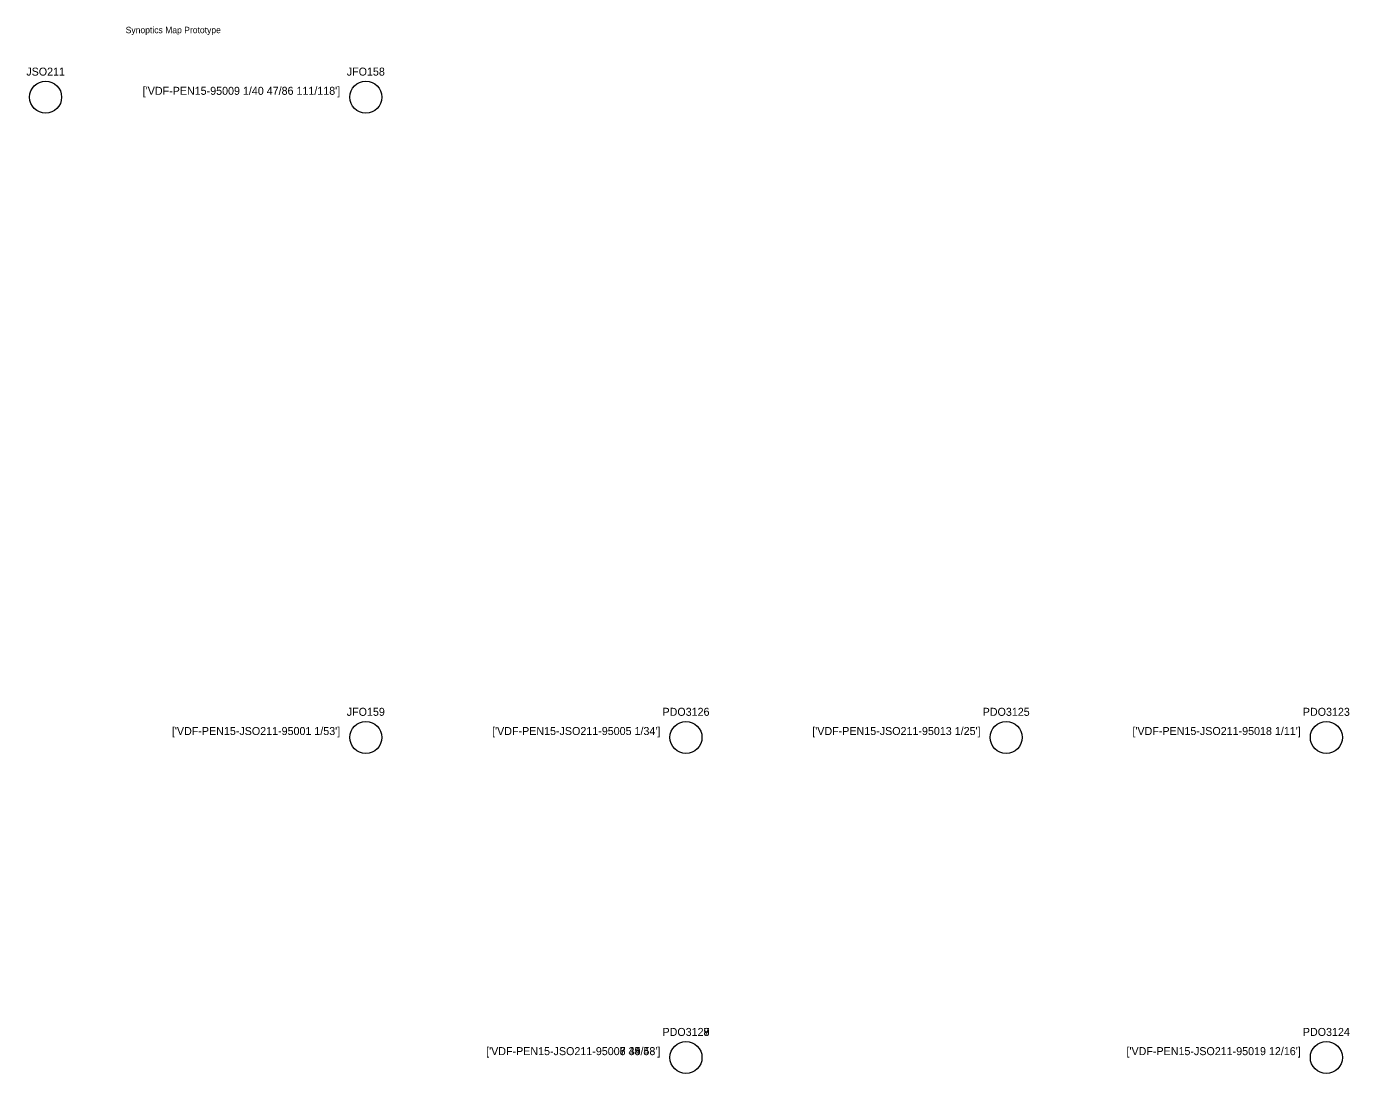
# Model space of a CAD drawing. Header units: metres. Extents: x -6 to 407, y -1605 to 22.
# Drawn here: x -6 to 407.2, y -305 to 22.1 of the extents above; entities that cross this region are included whole.
import ezdxf
from ezdxf.enums import TextEntityAlignment as Align

# ---------------------------------------------------------------- set-up
doc = ezdxf.new("R2010")
doc.units = ezdxf.units.M
doc.layers.add('SINOP_JSFO', color=30, linetype='Continuous')
doc.layers.add('SINOP_PDO', color=4, linetype='Continuous')

# ---------------------------------------------------------------- blocks, each defined once
blk = doc.blocks.new('JSO')
at = {"layer": 'SINOP_JSFO'}
blk.add_circle((0, 0), 0.5, dxfattribs=at)
blk = doc.blocks.new('JFO')
at = {"layer": 'SINOP_JSFO'}
blk.add_circle((0, 0), 0.5, dxfattribs=at)
blk = doc.blocks.new('PDO')
at = {"layer": 'SINOP_PDO'}
blk.add_circle((0, 0), 0.5, dxfattribs=at)

msp = doc.modelspace()

# ---------------------------------------------------------------- block references
at = {"layer": 'SINOP_JSFO'}
ref = msp.add_blockref('JSO', (0, 0), dxfattribs=dict(at, xscale=10, yscale=10))
ref.add_attrib('TIPO', 'JSO211', dxfattribs={"height": 2.5}).set_placement((0, 8), align=Align.MIDDLE_CENTER)
ref = msp.add_blockref('JFO', (100, 0), dxfattribs=dict(at, xscale=10, yscale=10))
ref.add_attrib('TIPO', 'JFO158', dxfattribs={"height": 2.5}).set_placement((100, 8), align=Align.MIDDLE_CENTER)
ref.add_attrib('CABO', "['VDF-PEN15-95009 1/40 47/86 111/118']", dxfattribs={"height": 2.5}).set_placement((92, 0), align=Align.BOTTOM_RIGHT)
ref = msp.add_blockref('JFO', (100, -200), dxfattribs=dict(at, xscale=10, yscale=10))
ref.add_attrib('TIPO', 'JFO159', dxfattribs={"height": 2.5}).set_placement((100, -192), align=Align.MIDDLE_CENTER)
ref.add_attrib('CABO', "['VDF-PEN15-JSO211-95001 1/53']", dxfattribs={"height": 2.5}).set_placement((92, -200), align=Align.BOTTOM_RIGHT)
at = {"layer": 'SINOP_PDO'}
ref = msp.add_blockref('PDO', (200, -200), dxfattribs=dict(at, xscale=10, yscale=10))
ref.add_attrib('TIPO', 'PDO3126', dxfattribs={"height": 2.5}).set_placement((200, -192), align=Align.MIDDLE_CENTER)
ref.add_attrib('CABO', "['VDF-PEN15-JSO211-95005 1/34']", dxfattribs={"height": 2.5}).set_placement((192, -200), align=Align.BOTTOM_RIGHT)
ref = msp.add_blockref('PDO', (300, -200), dxfattribs=dict(at, xscale=10, yscale=10))
ref.add_attrib('TIPO', 'PDO3125', dxfattribs={"height": 2.5}).set_placement((300, -192), align=Align.MIDDLE_CENTER)
ref.add_attrib('CABO', "['VDF-PEN15-JSO211-95013 1/25']", dxfattribs={"height": 2.5}).set_placement((292, -200), align=Align.BOTTOM_RIGHT)
ref = msp.add_blockref('PDO', (400, -200), dxfattribs=dict(at, xscale=10, yscale=10))
ref.add_attrib('TIPO', 'PDO3123', dxfattribs={"height": 2.5}).set_placement((400, -192), align=Align.MIDDLE_CENTER)
ref.add_attrib('CABO', "['VDF-PEN15-JSO211-95018 1/11']", dxfattribs={"height": 2.5}).set_placement((392, -200), align=Align.BOTTOM_RIGHT)
ref = msp.add_blockref('PDO', (200, -300), dxfattribs=dict(at, xscale=10, yscale=10))
ref.add_attrib('TIPO', 'PDO3127', dxfattribs={"height": 2.5}).set_placement((200, -292), align=Align.MIDDLE_CENTER)
ref.add_attrib('CABO', "['VDF-PEN15-JSO211-95006 35/43']", dxfattribs={"height": 2.5}).set_placement((192, -300), align=Align.BOTTOM_RIGHT)
ref = msp.add_blockref('PDO', (200, -300), dxfattribs=dict(at, xscale=10, yscale=10))
ref.add_attrib('TIPO', 'PDO3128', dxfattribs={"height": 2.5}).set_placement((200, -292), align=Align.MIDDLE_CENTER)
ref.add_attrib('CABO', "['VDF-PEN15-JSO211-95008 44/48']", dxfattribs={"height": 2.5}).set_placement((192, -300), align=Align.BOTTOM_RIGHT)
ref = msp.add_blockref('PDO', (200, -300), dxfattribs=dict(at, xscale=10, yscale=10))
ref.add_attrib('TIPO', 'PDO3129', dxfattribs={"height": 2.5}).set_placement((200, -292), align=Align.MIDDLE_CENTER)
ref.add_attrib('CABO', "['VDF-PEN15-JSO211-95007 49/53']", dxfattribs={"height": 2.5}).set_placement((192, -300), align=Align.BOTTOM_RIGHT)
ref = msp.add_blockref('PDO', (400, -300), dxfattribs=dict(at, xscale=10, yscale=10))
ref.add_attrib('TIPO', 'PDO3124', dxfattribs={"height": 2.5}).set_placement((400, -292), align=Align.MIDDLE_CENTER)
ref.add_attrib('CABO', "['VDF-PEN15-JSO211-95019 12/16']", dxfattribs={"height": 2.5}).set_placement((392, -300), align=Align.BOTTOM_RIGHT)

# ---------------------------------------------------------------- texts
msp.add_text('Synoptics Map Prototype', height=2).set_placement((25, 20))

doc.saveas('drawing.dxf')
